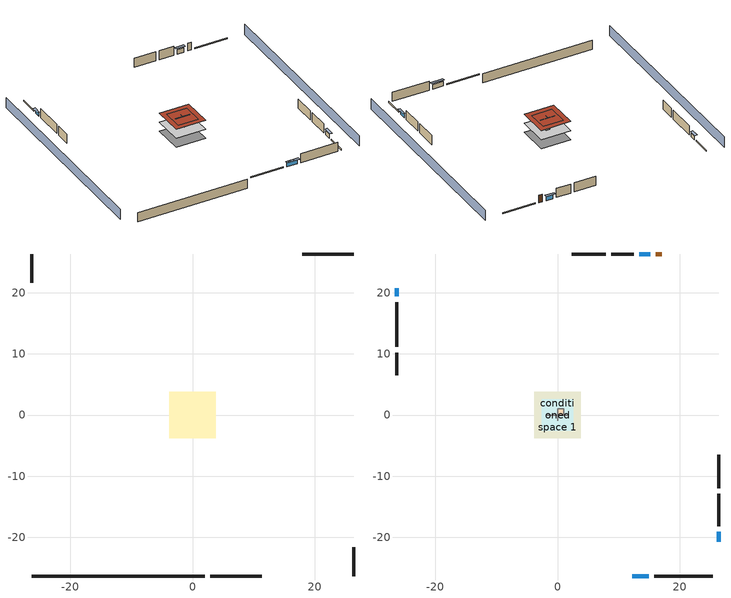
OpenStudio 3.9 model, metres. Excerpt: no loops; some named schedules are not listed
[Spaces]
basement - unconditioned 1
 floor foundation (Slab2 construction): -3.84,-3.84 -3.84,3.84 3.84,3.84 3.84,-3.84 z-2.13
 wall outside (RimJoist1 construction): 2.92,-26.33 11.3,-26.33 z0.3:0.61
 wall outside (RimJoist2 construction): -26.33,26.33 -26.33,21.66 z0.3:0.61
 wall outside (RimJoist3 construction): 26.33,26.33 17.94,26.33 z0.3:0.61
 wall outside (RimJoist4 construction): 26.33,-26.33 26.33,-21.66 z0.3:0.61
 wall foundation (FoundationWall1 construction): -26.33,-26.33 1.99,-26.33 z-2.13:0.3
garage 1
 floor foundation (Slab1 construction): -2.59,-2.59 -2.59,2.59 2.59,2.59 2.59,-2.59 z0
 wall outside (Wall1 construction): -26.33,18.45 -26.33,11.14 z0.3:2.74
 wall outside (Wall2 construction): 12.47,26.33 8.81,26.33 z0.3:2.74
 wall outside (Wall9 construction): 26.33,-11.95 26.33,-6.47 z0.3:2.74
 wall to conditioned space 1 (Wall5 construction Reversed): -1.83,0 1.83,0 z0.3:2.74
 wall to conditioned space 1 (Wall6 construction Reversed): 0,-0.91 0,0.91 z0.3:2.74
 roof outside (Roof1 construction): -2.59,2.59 -2.59,-2.59 2.59,-2.59 2.59,2.59 z2.74
conditioned space 1
 floor to basement - unconditioned 1 (Floor1 construction): -3.84,-3.84 -3.84,3.84 3.84,3.84 3.84,-3.84 z0.3
 wall outside (Wall3 construction): 15.83,-26.33 25.4,-26.33 z0.3:2.74
 wall outside (Wall4 construction): -26.33,10.21 -26.33,6.51 z0.3:2.74
 wall outside (Wall7 construction): 7.88,26.33 2.3,26.33 z0.3:2.74
 wall outside (Wall8 construction): 26.33,-18.19 26.33,-12.88 z0.3:2.74
 wall outside (AdiabaticWallConstruction): 12.23,-26.33 14.9,-26.33 / 15.17,26.33 13.4,26.33 z0.3:1.49; -26.33,20.73 -26.33,19.38 z0.3:1.22; 26.33,-20.73 26.33,-19.12 z0.3:1.4
 wall outside (AdiabaticWallConstruction 1): 17.01,26.33 16.1,26.33 z0.3:2.34
 window (WindowConstruction): 12.23,-26.33 14.9,-26.33 z0.3:1.49
 window (WindowConstruction 1): -26.33,20.73 -26.33,19.38 z0.3:1.22
 window (WindowConstruction 2): 15.17,26.33 13.4,26.33 z0.3:1.49
 window (WindowConstruction 3): 26.33,-20.73 26.33,-19.12 z0.3:1.4
 door (Door): 17.01,26.33 16.1,26.33 z0.3:2.34
 roof outside (Roof2 construction): -3.84,3.84 -3.84,-3.84 3.84,-3.84 3.84,3.84 z2.74
furnace airloop ret air space
 floor adiabatic (AdiabaticConst): 0,0 0,1 1,1 1,0 z0
 wall adiabatic (AdiabaticConst): 0,1 0,0 1,0 1,1 0,1 z0:1
 ceiling adiabatic (AdiabaticConst): 1,0 1,1 0,1 0,0 z1
shading: 30.9,-26.33 30.9,26.33 / -30.9,26.33 -30.9,-26.33 z0:2.74; 15.21,-26.33 11.93,-26.33 11.93,-26.93 15.21,-26.93 z1.8; -26.33,19.08 -26.33,21.04 -26.93,21.04 -26.93,19.08 z1.52; 13.09,26.33 15.48,26.33 15.48,26.93 13.09,26.93 z1.8; 26.33,-18.82 26.33,-21.04 26.93,-21.04 26.93,-18.82 z1.71
[Site]
Portland Intl Arpt_OR: Latitude {deg}=45.59; Longitude {deg}=-122.6; Time Zone {hr}=-8; Elevation {m}=33; Terrain=Suburbs; Keep Site Location Information=Yes
[Site:GroundTemperature:Shallow]
10.2558, 8.96328, 8.85977, 9.47314, 11.9355, 14.3863, 16.5111, 17.8571, 17.9714, 16.8767, 14.8061, 12.4304
[Site:WaterMainsTemperature]
Calculation Method=Schedule; Temperature Schedule=mains temperature schedule
[Building]
Building 1
[Material] Roughness=Rough
Name | Thickness {m} | Conductivity {W/m-K} | Density {kg/m3} | Specific Heat {J/kg-K} | Thermal Absorptance | Solar Absorptance | Visible Absorptance
asphalt or fiberglass shingles | 0.00635 | 0.162714 | 1121.4 | 1465.45 | 0.9 | 0.85 | 0.85
roof rigid ins | 0.00254769 | 0.029427 | 32.04 | 1214.23 | 0.9 | 0.7 | 0.7
osb sheathing 0.5 in. | 0.0127 | 0.115458 | 512.64 | 1214.23 | 0.9 | 0.6 | 0.6
roof rigid ins 1 | 0.103632 | 0.029427 | 32.04 | 1214.23 | 0.9 | 0.7 | 0.7
osb sheathing 0.75 in. | 0.01905 | 0.115458 | 512.64 | 1214.23 | 0.9 | 0.7 | 0.7
roof stud and cavity | 0.2032 | 0.0828465 | 78.34581 | 1123.46 | 0.9 | 0.7 | 0.7
gypsum board | 0.0127 | 0.160291 | 801 | 837.4 | 0.9 | 0.6 | 0.6
wood siding | 0.0254 | 0.102417 | 544.68 | 1172.36 | 0.9 | 0.85 | 0.85
osb sheathing 0.5 in. 1 | 0.0127 | 0.115458 | 512.64 | 1214.23 | 0.9 | 0.7 | 0.7
wall stud and cavity | 0.1397 | 0.727959 | 139.0536 | 1170.24 | 0.9 | 0.6 | 0.6
wall stud and cavity 1 | 0.1397 | 0.550994 | 139.0536 | 1170.24 | 0.9 | 0.7 | 0.7
osb sheathing 0.5 in. 2; osb sheathing 0.5 in. 3 | 0.0127 | 0.115458 | 512.64 | 1214.23
wall stud and cavity 2 | 0.1397 | 0.335416 | 139.0536 | 1170.24 | 0.9 | 0.7 | 0.7
rim joist stud and cavity | 0.0508 | 0.178688 | 50.32683 | 1063.81 | 0.9 | 0.6 | 0.6
floor stud and cavity | 0.1397 | 0.923637 | 92.3553 | 1139.71 | 0.9 | 0.7 | 0.7
floor covering | 0.0127 | 0.0433444 | 54.468 | 1339.84 | 0.9 | 0.6 | 0.6
concrete 4.0 in. | 0.1016 | 1.803125 | 2242.8 | 837.4 | 0.9 | 0.7 | 0.7
concrete 8.0 in. | 0.2032 | 1.803125 | 2242.8 | 837.4 | 0.9 | 0.7 | 0.7
wood siding 1; wood siding 2 | 0.0254 | 0.102417 | 544.68 | 1172.36
wall rigid ins | 0.512978 | 0.029427 | 32.04 | 1214.23 | 0.9 | 0.7 | 0.7
wall stud and cavity 3 | 0.0889 | 0.380278 | 52.3479 | 1209.89 | 0.9 | 0.7 | 0.7
door material | 0.04445 | 0.0612267 | 512.64 | 1214.23 | 0.9 | 0.7 | 0.7
wall stud and cavity 4 | 0.0889 | 0.391764 | 83.0341 | 1211.67 | 0.9 | 0.7 | 0.7
furniture material conditioned space 1; furniture material garage 1; furniture material basement - unconditioned 1 | 0.1524 | 0.115458 | 640.8 | 1214.23 | 0.9 | 0.6 | 0.6
[Construction]
Roof1 construction: asphalt or fiberglass shingles, roof rigid ins, osb sheathing 0.5 in.
Roof2 construction: asphalt or fiberglass shingles, roof rigid ins 1, osb sheathing 0.75 in., roof stud and cavity, gypsum board
Wall1 construction; Wall2 construction: wood siding, osb sheathing 0.5 in. 1, wall stud and cavity
Wall3 construction; Wall4 construction: wood siding, osb sheathing 0.5 in. 1, wall stud and cavity 1, gypsum board
Wall5 construction Reversed: gypsum board, wall stud and cavity 2, osb sheathing 0.5 in. 2
Wall6 construction Reversed: gypsum board, wall stud and cavity 2, osb sheathing 0.5 in. 3
Wall7 construction; Wall8 construction: wood siding, osb sheathing 0.5 in. 3, wall stud and cavity 1, gypsum board
Wall9 construction: wood siding, osb sheathing 0.5 in. 3, wall stud and cavity
RimJoist1 construction; RimJoist2 construction; RimJoist3 construction; RimJoist4 construction: wood siding, rim joist stud and cavity
Floor1 construction: floor stud and cavity, osb sheathing 0.75 in., floor covering
Slab1 construction; Slab2 construction: concrete 4.0 in.
FoundationWall1 construction: concrete 8.0 in.
WindowConstruction; WindowConstruction 1; WindowConstruction 2; WindowConstruction 3: WindowMaterial
AdiabaticWallConstruction: wood siding 1, wall rigid ins, wall stud and cavity 3, gypsum board
Door: door material
AdiabaticWallConstruction 1: wood siding 2, wall rigid ins, wall stud and cavity 3, gypsum board
PartitionWallConstruction: gypsum board, wall stud and cavity 4, gypsum board
furniture construction conditioned space 1: furniture material conditioned space 1
furniture construction garage 1: furniture material garage 1
furniture construction basement - unconditioned 1: furniture material basement - unconditioned 1
AdiabaticConst: Adiabatic
[WindowMaterial:SimpleGlazingSystem]
WindowMaterial: U-Factor {W/m2-K}=2.78222; Solar Heat Gain Coefficient=0.56
[Material:NoMass]
Adiabatic: Roughness=Rough; Thermal Resistance {m2-K/W}=176.1
[ThermalZone] Multiplier=1; Use Ideal Air Loads=No
Name | Volume {m3} | Thermostat
conditioned space | 143.623 | conditioned space temperature setpoint
garage | 65.242
basement - unconditioned | 143.623
furnace airloop ret air zone | 1
[Sizing:Zone] Zone Cooling Design Supply Air Temperature Input Method=SupplyAirTemperature; Zone Cooling Design Supply Air Temperature {C}=14; Zone Cooling Design Supply Air Temperature Difference {deltaC}=11.11; Zone Heating Design Supply Air Temperature Input Method=SupplyAirTemperature; Zone Heating Design Supply Air Temperature {C}=40; Zone Heating Design Supply Air Temperature Difference {deltaC}=11.11; Zone Cooling Design Supply Air Humidity Ratio {kg-H2O/kg-air}=0.0085; Zone Heating Design Supply Air Humidity Ratio {kg-H2O/kg-air}=0.008; Cooling Design Air Flow Method=DesignDay; Heating Design Air Flow Method=DesignDay; Account for Dedicated Outdoor Air System=No; Dedicated Outdoor Air System Control Strategy=NeutralSupplyAir; Dedicated Outdoor Air Low Setpoint Temperature for Design {C}=autosize; Dedicated Outdoor Air High Setpoint Temperature for Design {C}=autosize; Zone Load Sizing Method=Sensible Load Only No Latent Load; Zone Latent Cooling Design Supply Air Humidity Ratio Input Method=HumidityRatioDifference; Zone Cooling Design Supply Air Humidity Ratio Difference {kgWater/kgDryAir}=0.005; Zone Latent Heating Design Supply Air Humidity Ratio Input Method=HumidityRatioDifference; Zone Humidification Design Supply Air Humidity Ratio Difference {kgWater/kgDryAir}=0.005; Sizing Option=Coincident
garage; basement - unconditioned; furnace airloop ret air zone
[Space]
Name | Thermal Zone | Volume {m3}
conditioned space 1 | conditioned space | 143.623
garage 1 | garage | 65.242
basement - unconditioned 1 | basement - unconditioned | 143.623
furnace airloop ret air space | furnace airloop ret air zone
[ThermostatSetpoint:DualSetpoint]
conditioned space temperature setpoint: Heating Setpoint Temperature Schedule=heating setpoint; Cooling Setpoint Temperature Schedule=cooling setpoint; Temperature Difference Between Cutout And Setpoint {deltaC}=0
[Foundation:Kiva] Wall Depth Below Slab {m}=0.2032
Name | Initial Indoor Air Temperature {C} | Wall Height Above Grade {m}
Foundation Kiva 1 | 13.4258 | 0.1016
Foundation Kiva 2 | 9.52053 | 0.3048
[Foundation:Kiva:Settings]
Soil Conductivity {W/m-K}=1.3848; Soil Density {kg/m3}=1842.3; Soil Specific Heat {J/kg-K}=418.7; Ground Solar Absorptivity=0.9; Ground Thermal Absorptivity=0.9; Ground Surface Roughness {m}=0.03; Far-Field Width {m}=40; Deep-Ground Boundary Condition=ZeroFlux; Deep-Ground Depth {m}=40; Minimum Cell Dimension {m}=0.2; Maximum Cell Growth Coefficient=3; Simulation Timestep=Timestep
[SurfaceProperty:ExposedFoundationPerimeter] Exposed Perimeter Calculation Method=TotalExposedPerimeter
Name | Total Exposed Perimeter {m}
Slab1 | 16.4592
Slab2 | 28.31592
[SurfaceProperty:IncidentSolarMultiplier] Incident Solar Multiplier=1; Incident Solar Multiplier Schedule=trans schedule winter=0.85 summer=0.7
Window1; Window2; Window3; Window4
[InternalMass:Definition] Design Level Calculation Method=SurfaceArea
Name | Construction | Surface Area {m2}
partition wall mass | PartitionWallConstruction | 58.90053
furniture mass conditioned space 1 | furniture construction conditioned space 1 | 23.56021
furniture mass garage 1 | furniture construction garage 1 | 2.67561
furniture mass basement - unconditioned 1 | furniture construction basement - unconditioned 1 | 23.56021
[InternalMass] Multiplier=1
Name | Internal Mass Definition | Space or SpaceType
partition wall mass | partition wall mass | conditioned space 1
furniture mass conditioned space 1 | furniture mass conditioned space 1 | conditioned space 1
furniture mass garage 1 | furniture mass garage 1 | garage 1
furniture mass basement - unconditioned 1 | furniture mass basement - unconditioned 1 | basement - unconditioned 1
[EnergyManagementSystem:Sensor]
Name | Output Variable or Output Meter Index Key | Output Variable or Output Meter
water_heater_amb_temp | basement - unconditioned | Zone Mean Air Temperature
water_heater_amb_rh | basement - unconditioned | Zone Air Relative Humidity
water_heater_T_set | water heater setpoint | Schedule Value
out_pb_s |  | Site Outdoor Air Barometric Pressure
out_wt_s |  | Site Outdoor Air Humidity Ratio
site_vw_s |  | Site Wind Speed
cool_season | cooling season schedule | Schedule Value
furnace_airloop_AH_MFR_s | Node 6 | System Node Mass Flow Rate
furnace_airloop_AH_VFR_s | Node 6 | System Node Current Density Volume Flow Rate
furnace_airloop_AH_Tout_s | Node 6 | System Node Temperature
furnace_airloop_AH_Wout_s | Node 6 | System Node Humidity Ratio
furnace_airloop_RA_T_s | Node 9 | System Node Temperature
furnace_airloop_Ra_W_s | Node 9 | System Node Humidity Ratio
furnace_airloop_0_DZ_T_s | basement - unconditioned | Zone Air Temperature
furnace_airloop_0_DZ_W_s | basement - unconditioned | Zone Mean Air Humidity Ratio
natural_vent_s | natural vent schedule | Schedule Value
htg_sp_s | heating setpoint | Schedule Value
clg_sp_s | cooling setpoint | Schedule Value
mech_vent_range_fan_0_sch_s | mech vent range fan 0 schedule | Schedule Value
mech_vent_bath_fan_0_sch_s | mech vent bath fan 0 schedule | Schedule Value
clothes_dryer_exhaust_0_sch_s | clothes_dryer | Schedule Value
htg_load_cond |  | Heating:EnergyTransfer:Zone:CONDITIONED SPACE
clg_load_cond |  | Cooling:EnergyTransfer:Zone:CONDITIONED SPACE
htg_load_duct |  | Heating:EnergyTransfer:Zone:FURNACE AIRLOOP RET AIR ZONE
clg_load_duct |  | Cooling:EnergyTransfer:Zone:FURNACE AIRLOOP RET AIR ZONE
s_conv | Floor1 | Surface Inside Face Convection Heat Gain Energy
s_ig | Floor1 | Surface Inside Face Internal Gains Radiation Heat Gain Energy
s_sol | Floor1 | Surface Inside Face Solar Radiation Heat Gain Energy
s_lgt | Floor1 | Surface Inside Face Lights Radiation Heat Gain Energy
s_surf | Floor1 | Surface Inside Face Net Surface Thermal Radiation Heat Gain Energy
s_conv_1 | Roof2 | Surface Inside Face Convection Heat Gain Energy
s_ig_1 | Roof2 | Surface Inside Face Internal Gains Radiation Heat Gain Energy
s_sol_1 | Roof2 | Surface Inside Face Solar Radiation Heat Gain Energy
s_lgt_1 | Roof2 | Surface Inside Face Lights Radiation Heat Gain Energy
s_surf_1 | Roof2 | Surface Inside Face Net Surface Thermal Radiation Heat Gain Energy
ss_sol | Door1 | Surface Inside Face Solar Radiation Heat Gain Energy
ss_lgt | Door1 | Surface Inside Face Lights Radiation Heat Gain Energy
ss_conv | Door1 | Surface Inside Face Convection Heat Gain Energy
ss_ig | Door1 | Surface Inside Face Internal Gains Radiation Heat Gain Energy
ss_surf | Door1 | Surface Inside Face Net Surface Thermal Radiation Heat Gain Energy
ss_conv_1 | Window1 | Surface Inside Face Convection Heat Gain Energy
ss_ig_1 | Window1 | Surface Inside Face Internal Gains Radiation Heat Gain Energy
ss_surf_1 | Window1 | Surface Inside Face Net Surface Thermal Radiation Heat Gain Energy
ss_trans_in | Window1 | Surface Window Transmitted Solar Radiation Rate
ss_back_out | Window1 | Surface Window Shortwave from Zone Back Out Window Heat Transfer Rate
ss_trans_out | Window1 | Surface Inside Face Initial Transmitted Diffuse Transmitted Out Window Solar Radiation Rate
ss_conv_2 | Window2 | Surface Inside Face Convection Heat Gain Energy
ss_ig_2 | Window2 | Surface Inside Face Internal Gains Radiation Heat Gain Energy
ss_surf_2 | Window2 | Surface Inside Face Net Surface Thermal Radiation Heat Gain Energy
ss_trans_in_1 | Window2 | Surface Window Transmitted Solar Radiation Rate
ss_back_out_1 | Window2 | Surface Window Shortwave from Zone Back Out Window Heat Transfer Rate
ss_trans_out_1 | Window2 | Surface Inside Face Initial Transmitted Diffuse Transmitted Out Window Solar Radiation Rate
ss_conv_3 | Window3 | Surface Inside Face Convection Heat Gain Energy
ss_ig_3 | Window3 | Surface Inside Face Internal Gains Radiation Heat Gain Energy
ss_surf_3 | Window3 | Surface Inside Face Net Surface Thermal Radiation Heat Gain Energy
ss_trans_in_2 | Window3 | Surface Window Transmitted Solar Radiation Rate
ss_back_out_2 | Window3 | Surface Window Shortwave from Zone Back Out Window Heat Transfer Rate
ss_trans_out_2 | Window3 | Surface Inside Face Initial Transmitted Diffuse Transmitted Out Window Solar Radiation Rate
ss_conv_4 | Window4 | Surface Inside Face Convection Heat Gain Energy
ss_ig_4 | Window4 | Surface Inside Face Internal Gains Radiation Heat Gain Energy
ss_surf_4 | Window4 | Surface Inside Face Net Surface Thermal Radiation Heat Gain Energy
ss_trans_in_3 | Window4 | Surface Window Transmitted Solar Radiation Rate
ss_back_out_3 | Window4 | Surface Window Shortwave from Zone Back Out Window Heat Transfer Rate
ss_trans_out_3 | Window4 | Surface Inside Face Initial Transmitted Diffuse Transmitted Out Window Solar Radiation Rate
s_conv_2 | Wall3 | Surface Inside Face Convection Heat Gain Energy
s_ig_2 | Wall3 | Surface Inside Face Internal Gains Radiation Heat Gain Energy
s_sol_2 | Wall3 | Surface Inside Face Solar Radiation Heat Gain Energy
s_lgt_2 | Wall3 | Surface Inside Face Lights Radiation Heat Gain Energy
s_surf_2 | Wall3 | Surface Inside Face Net Surface Thermal Radiation Heat Gain Energy
s_conv_3 | Wall4 | Surface Inside Face Convection Heat Gain Energy
s_ig_3 | Wall4 | Surface Inside Face Internal Gains Radiation Heat Gain Energy
s_sol_3 | Wall4 | Surface Inside Face Solar Radiation Heat Gain Energy
s_lgt_3 | Wall4 | Surface Inside Face Lights Radiation Heat Gain Energy
s_surf_3 | Wall4 | Surface Inside Face Net Surface Thermal Radiation Heat Gain Energy
s_conv_4 | Wall5 | Surface Inside Face Convection Heat Gain Energy
s_ig_4 | Wall5 | Surface Inside Face Internal Gains Radiation Heat Gain Energy
s_sol_4 | Wall5 | Surface Inside Face Solar Radiation Heat Gain Energy
s_lgt_4 | Wall5 | Surface Inside Face Lights Radiation Heat Gain Energy
s_surf_4 | Wall5 | Surface Inside Face Net Surface Thermal Radiation Heat Gain Energy
s_conv_5 | Wall6 | Surface Inside Face Convection Heat Gain Energy
s_ig_5 | Wall6 | Surface Inside Face Internal Gains Radiation Heat Gain Energy
s_sol_5 | Wall6 | Surface Inside Face Solar Radiation Heat Gain Energy
s_lgt_5 | Wall6 | Surface Inside Face Lights Radiation Heat Gain Energy
s_surf_5 | Wall6 | Surface Inside Face Net Surface Thermal Radiation Heat Gain Energy
s_conv_6 | Wall7 | Surface Inside Face Convection Heat Gain Energy
s_ig_6 | Wall7 | Surface Inside Face Internal Gains Radiation Heat Gain Energy
s_sol_6 | Wall7 | Surface Inside Face Solar Radiation Heat Gain Energy
s_lgt_6 | Wall7 | Surface Inside Face Lights Radiation Heat Gain Energy
s_surf_6 | Wall7 | Surface Inside Face Net Surface Thermal Radiation Heat Gain Energy
s_conv_7 | Wall8 | Surface Inside Face Convection Heat Gain Energy
s_ig_7 | Wall8 | Surface Inside Face Internal Gains Radiation Heat Gain Energy
s_sol_7 | Wall8 | Surface Inside Face Solar Radiation Heat Gain Energy
s_lgt_7 | Wall8 | Surface Inside Face Lights Radiation Heat Gain Energy
s_surf_7 | Wall8 | Surface Inside Face Net Surface Thermal Radiation Heat Gain Energy
im_conv | furniture mass conditioned space 1 | Surface Inside Face Convection Heat Gain Energy
im_ig | furniture mass conditioned space 1 | Surface Inside Face Internal Gains Radiation Heat Gain Energy
im_sol | furniture mass conditioned space 1 | Surface Inside Face Solar Radiation Heat Gain Energy
im_lgt | furniture mass conditioned space 1 | Surface Inside Face Lights Radiation Heat Gain Energy
im_surf | furniture mass conditioned space 1 | Surface Inside Face Net Surface Thermal Radiation Heat Gain Energy
im_conv_1 | partition wall mass | Surface Inside Face Convection Heat Gain Energy
im_ig_1 | partition wall mass | Surface Inside Face Internal Gains Radiation Heat Gain Energy
[ElectricEquipment:Definition] Design Level Calculation Method=EquipmentLevel
Name | Design Level {W} | Fraction Latent | Fraction Radiant | Fraction Lost
ceiling fan | 19.551 | 0 | 0.558 | 0
clothes washer | 656.868 | 0.03 | 0.162 | 0.7
clothes dryer | 1036.79 | 0.015 | 0.081 | 0.85
dishwasher | 1167.6 | 0.3 | 0.18 | 0.4
fridge | 51.9007 | 0 | 0.6 | 0
cooking range | 103.66 | 0.16 | 0.384 | 0.2
misc tv | 537.526 | 0 | 0.6 | 0
misc plug loads | 424.854 | 0.021 | 0.558 | 0.049
whole house fan; mech vent house fan | 0 | 0 | 0 | 1
mech vent house fan cfis | 0 | 0 | 0 | 0
mech vent range fan 0 | 30 | 0 | 0 | 1
mech vent bath fan 0 | 15 | 0 | 0 | 1
[ElectricEquipment] Space or SpaceType=conditioned space 1
Name | Electric Equipment Definition | Schedule
ceiling fan | ceiling fan | ceiling_fan
clothes washer | clothes washer | clothes_washer
clothes dryer | clothes dryer | clothes_dryer
dishwasher | dishwasher | dishwasher
fridge | fridge | fridge schedule
cooking range | cooking range | cooking_range
misc tv | misc tv | plug_loads_tv
misc plug loads | misc plug loads | plug_loads_other
whole house fan | whole house fan | Always On Discrete
mech vent house fan | mech vent house fan | mech vent house fan schedule
mech vent house fan cfis | mech vent house fan cfis | mech vent house fan cfis schedule
mech vent range fan 0 | mech vent range fan 0 | mech vent range fan 0 schedule
mech vent bath fan 0 | mech vent bath fan 0 | mech vent bath fan 0 schedule
[OtherEquipment:Definition] Design Level Calculation Method=EquipmentLevel
Name | Design Level {W} | Fraction Latent | Fraction Radiant | Fraction Lost
water heater sens; furnace airloop_0 SupSensLkToCond; furnace airloop_0 SupCondToLv; furnace airloop_0 RetCondToRP; furnace airloop_0 RetSensLkToRP; furnace airloop_0 SupCondToDZ; furnace airloop_0 RetCondToDZ; furnace airloop_0 SupSensLkToDZ; mech vent house fan sensible load | 0 | 0 | 0 | 0
water heater lat; furnace airloop_0 SupLatLkToCond; furnace airloop_0 RetLatLkToRP; furnace airloop_0 SupLatLkToDZ; mech vent house fan latent load | 0 | 1 | 0 | 0
water heater energy adjustment1 | 0.01 | 0 | 0 | 1
clothes dryer 2 | 13773.9 | 0.015 | 0.081 | 0.85
cooking range 2 | 3037.97 | 0.16 | 0.384 | 0.2
general water use sensible | -25.2881 | 0 | 0.6 | 0
general water use latent | 25.6591 | 1 | 0 | 0
[OtherEquipment]
Name | Other Equipment Definition | Space or SpaceType | Schedule | Fuel Type
water heater sens | water heater sens | basement - unconditioned 1 | Always On Discrete
water heater lat | water heater lat | basement - unconditioned 1 | Always On Discrete
water heater energy adjustment1 | water heater energy adjustment1 | basement - unconditioned 1 | Always On Discrete | Electricity
clothes dryer 1 | clothes dryer 2 | conditioned space 1 | clothes_dryer | NaturalGas
cooking range 1 | cooking range 2 | conditioned space 1 | cooking_range | NaturalGas
general water use sensible | general water use sensible | conditioned space 1 | general water use schedule
general water use latent | general water use latent | conditioned space 1 | general water use schedule
furnace airloop_0 SupSensLkToCond | furnace airloop_0 SupSensLkToCond | conditioned space 1 | Always On Discrete
furnace airloop_0 SupLatLkToCond | furnace airloop_0 SupLatLkToCond | conditioned space 1 | Always On Discrete
furnace airloop_0 SupCondToLv | furnace airloop_0 SupCondToLv | conditioned space 1 | Always On Discrete
furnace airloop_0 RetCondToRP | furnace airloop_0 RetCondToRP | furnace airloop ret air space | Always On Discrete
furnace airloop_0 RetSensLkToRP | furnace airloop_0 RetSensLkToRP | furnace airloop ret air space | Always On Discrete
furnace airloop_0 RetLatLkToRP | furnace airloop_0 RetLatLkToRP | furnace airloop ret air space | Always On Discrete
furnace airloop_0 SupCondToDZ | furnace airloop_0 SupCondToDZ | basement - unconditioned 1 | Always On Discrete
furnace airloop_0 RetCondToDZ | furnace airloop_0 RetCondToDZ | basement - unconditioned 1 | Always On Discrete
furnace airloop_0 SupSensLkToDZ | furnace airloop_0 SupSensLkToDZ | basement - unconditioned 1 | Always On Discrete
furnace airloop_0 SupLatLkToDZ | furnace airloop_0 SupLatLkToDZ | basement - unconditioned 1 | Always On Discrete
mech vent house fan sensible load | mech vent house fan sensible load | conditioned space 1 | Always On Discrete
mech vent house fan latent load | mech vent house fan latent load | conditioned space 1 | Always On Discrete
[WaterUse:Equipment:Definition]
Name | Peak Flow Rate {m3/s}
clothes washer | 1.4622e-05
dishwasher | 1.07766e-05
[Lights:Definition] Design Level Calculation Method=LightingLevel; Fraction Radiant=0.6; Fraction Visible=0.2; Return Air Fraction=0
Name | Lighting Level {W}
interior lighting | 107.908
garage lighting | 7.12963
[Lights] Fraction Replaceable=1
Name | Lights Definition | Space or SpaceType | Schedule
interior lighting | interior lighting | conditioned space 1 | lighting_interior
garage lighting | garage lighting | garage 1 | lighting_garage
[Exterior:Lights:Definition]
exterior lighting: Design Level {W}=5.05151
[Exterior:Lights]
exterior lighting: Exterior Lights Definition=exterior lighting; Schedule=exterior lighting schedule
[People:Definition]
occupants: Number of People Calculation Method=People; Number of People {people}=1; Fraction Radiant=0.314171; Sensible Heat Fraction=0.56303; Carbon Dioxide Generation Rate {m3/s-W}=0; Enable ASHRAE 55 Comfort Warnings=No; Mean Radiant Temperature Calculation Type=EnclosureAveraged
[People]
occupants: People Definition=occupants; Space or SpaceType=conditioned space 1; Number of People Schedule=occupants; Activity Level Schedule=occupants activity schedule; Multiplier=1
[ZoneMixing] Schedule=Always On Continuous; Design Flow Rate Calculation Method=Flow/Zone; Design Flow Rate {m3/s}=0
Name | Zone or Space | Source Zone or Space
furnace airloop_0 ZoneMixDZToCond mix | conditioned space | basement - unconditioned
furnace airloop_0 ZoneMixCondToDZ mix | basement - unconditioned | conditioned space
[SpaceInfiltration:DesignFlowRate] Schedule=Always On Discrete
Name | Space or SpaceType | Design Flow Rate Calculation Method | Design Flow Rate {m3/s} | Air Changes per Hour {1/hr} | Constant Term Coefficient | Temperature Term Coefficient | Velocity Term Coefficient | Velocity Squared Term Coefficient
natural vent flow; whole house fan flow; infil flow | conditioned space 1 | Flow/Space | 0
infil basement - unconditioned 1 | basement - unconditioned 1 | AirChanges/Hour |  | 0.1 | 1 | 0 | 0 | 0
basement_unconditioned 1 duct leakage imbalance infil flow | basement - unconditioned 1 | Flow/Space | 0
[SpaceInfiltration:EffectiveLeakageArea]
infil garage 1: Space or SpaceType=garage 1; Schedule=Always On Discrete; Effective Air Leakage Area {cm2}=271.837; Stack Coefficient=0.000129147; Wind Coefficient=4.64657e-05
